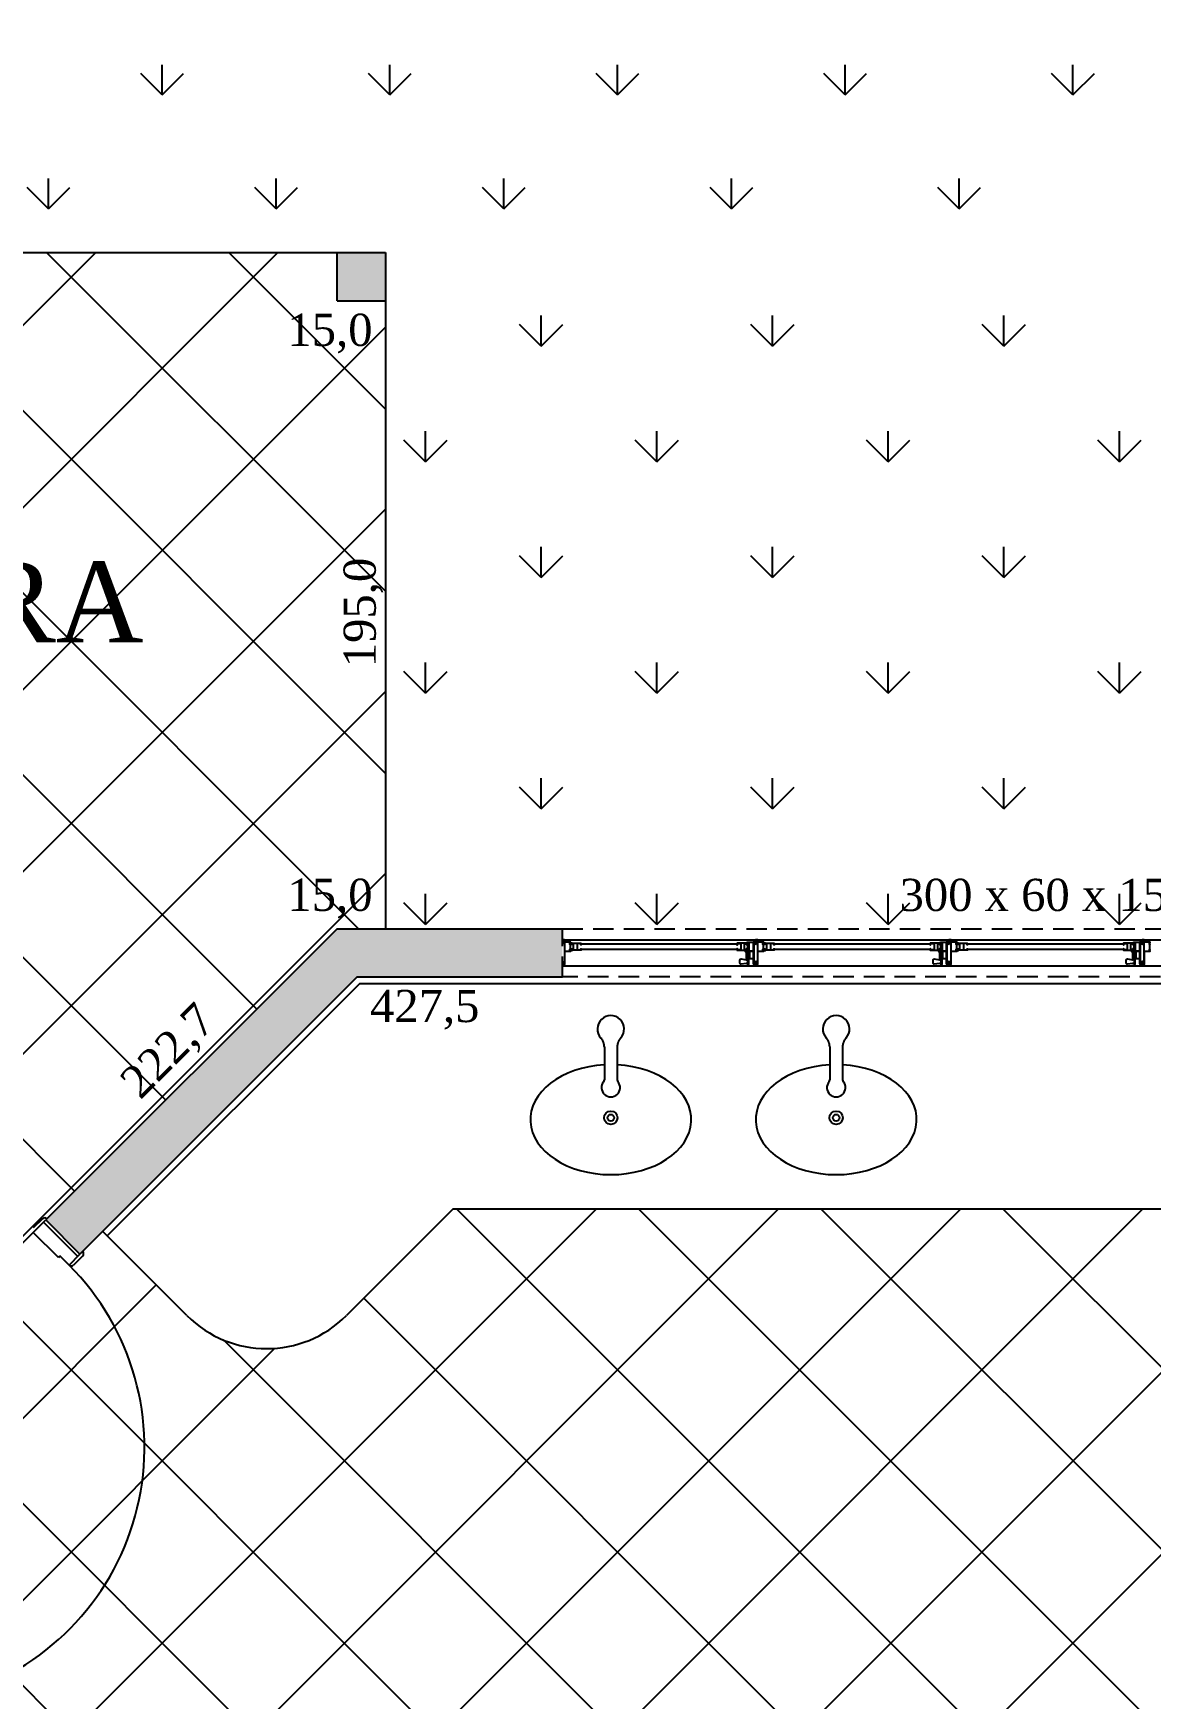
# Model space of a CAD drawing. Header units: millimetres. Extents: x 5728 to 12128, y -948 to 8052.
# Drawn here: x 7314 to 7661, y 3603 to 4120 of the extents above; entities that cross this region are included whole.
import ezdxf
from ezdxf.enums import TextEntityAlignment as Align

# ---------------------------------------------------------------- set-up
doc = ezdxf.new("R2010")
doc.units = ezdxf.units.MM
doc.header["$MEASUREMENT"] = 0
doc.linetypes.add('DASHED', pattern=[19.05, 12.7, -6.35])
for name, color, linetype in [('001 - 0.150 Color', 1, 'Continuous'), ('003 - 0.250 Color', 3, 'Continuous'), ('004 - 0.150 Color', 4, 'Continuous'), ('005 - 0.350 Color', 5, 'Continuous'), ('007 - 0.200', 7, 'Continuous'), ('253 - 0.150 Color', 253, 'Continuous')]:
    doc.layers.add(name, color=color, linetype=linetype)
doc.styles.add('style4', font='romantic.ttf')
pattern_1 = [(45, (0, 0), (-28.28421, 28.28421), []), (135, (0, 0), (-28.28421, -28.28421), [])]

msp = doc.modelspace()

# ---------------------------------------------------------------- hatches: boundary and pattern name
at = {"layer": '003 - 0.250 Color', "ltscale": 2.5}
h = msp.add_hatch(dxfattribs=at)
h.set_pattern_fill('GRASS', color=256, scale=50, style=0)
h.paths.add_polyline_path([(7350.84, 4190.05, -0.245564), (7190.73, 4384.9), (7190.73, 4052.28), (7333.25, 4052.28)])
h.paths.add_polyline_path([(7370.37, 4186.08, -0.100682), (7350.84, 4190.05), (7333.25, 4052.28), (7374.55, 4052.28)])
h.paths.add_polyline_path([(8051.1, 4186.08), (7370.37, 4186.08), (7374.55, 4052.28), (7423.23, 4052.28), (8051.1, 4052.28)])
h = msp.add_hatch(dxfattribs=at)
h.set_pattern_fill('GRASS', color=256, scale=2, style=0)
h.set_pattern_definition([(90, (0, 0), (-35.921, 35.921), [9.525, -62.317]), (45, (0, 0), (-35.92102, 35.92102), [9.525, -41.275]), (135, (0, 0), (-35.92102, -35.92102), [9.525, -41.275])])
h.paths.add_polyline_path([(8384.85, 4052.28), (7423.23, 4052.28), (7423.23, 3842.28), (7478.23, 3842.28), (7778.23, 3842.28), (7848.23, 3842.28), (7938.35, 3752.16, -0.414214), (7939.76, 3752.16), (7943.3, 3748.63), (7942.59, 3747.92), (7998.17, 3692.34, -0.414214), (7999.58, 3692.34), (8002.76, 3689.16), (8002.67, 3689.07, -0.267949), (8002.41, 3688.1), (8005.73, 3684.78), (8022.09, 3701.14), (8149.37, 3828.42), (8173.23, 3852.28), (8378.23, 3852.28), (8378.23, 3636.13), (8589.6, 3847.49)])
h.paths.add_polyline_path([(7581.26, 3845.27), (7675.21, 3845.27), (7675.21, 3860.85), (7581.26, 3860.85)], flags=24)
at = {"layer": '005 - 0.350 Color', "ltscale": 2.5}
for points in [[(7423.23, 4052.28), (7408.23, 4052.28), (7408.23, 4037.28), (7423.23, 4037.28)], [(7478.23, 3842.28), (7408.23, 3842.28), (7317.77, 3751.81), (7328.37, 3741.2), (7414.45, 3827.28), (7478.23, 3827.28), (7478.23, 3832.01, -0.003026), (7478.23, 3832.01)]]:
    msp.add_hatch(color=256, dxfattribs=at).paths.add_polyline_path(points)
at = {"layer": '253 - 0.150 Color', "ltscale": 2.5}
h = msp.add_hatch(dxfattribs=at)
h.set_pattern_fill('NET', color=256, scale=12.5984, angle=45, style=0)
h.set_pattern_definition(pattern_1)
h.paths.add_polyline_path([(7423.23, 4037.28), (7408.23, 4037.28), (7408.23, 4052.28), (7028.23, 4052.28), (7028.23, 4037.28), (6963.23, 4037.28), (6963.23, 3852.28), (7083.23, 3852.28), (7107.09, 3828.42), (7234.37, 3701.14), (7250.73, 3684.78), (7254.06, 3688.1, -0.414214), (7254.06, 3689.51), (7256.88, 3692.34, -0.414214), (7258.3, 3692.34), (7313.88, 3747.92, -0.414214), (7313.88, 3749.34), (7316.71, 3752.16, -0.414214), (7318.12, 3752.16), (7408.23, 3842.28), (7423.23, 3842.28)])
h.paths.add_polyline_path([(7260.37, 3902.2), (7275.87, 3902.2), (7275.87, 3920.95), (7260.37, 3920.95)], flags=24)
h.paths.add_polyline_path([(7106.7, 3878.8), (7268.64, 3878.8), (7268.64, 3915.15), (7106.7, 3915.15)], flags=24)
h.paths.add_polyline_path([(7022.61, 3916.82), (7352.73, 3916.82), (7352.73, 3964.14), (7022.61, 3964.14)], flags=24)
h.paths.add_polyline_path([(7088.85, 3974.36), (7286.49, 3974.36), (7286.49, 4012.63), (7088.85, 4012.63)], flags=24)
h.paths.add_polyline_path([(7348.63, 3783.6), (7376.45, 3811.42), (7363.6, 3824.27), (7335.78, 3796.45)], flags=24)
h.paths.add_polyline_path([(7157.26, 3779.15), (7185.11, 3751.3), (7198.05, 3764.24), (7170.2, 3792.09)], flags=24)
h.paths.add_polyline_path([(7390.27, 3842.91), (7422.31, 3842.91), (7422.31, 3861.35), (7390.27, 3861.35)], flags=24)
h.paths.add_polyline_path([(7425.12, 3921.12), (7425.12, 3960.55), (7406.68, 3960.55), (7406.68, 3921.12)], flags=9)
h.paths.add_polyline_path([(7187.9, 4033.13), (7227.24, 4033.13), (7227.24, 4051.32), (7187.9, 4051.32)], flags=24)
h.paths.add_polyline_path([(7390.27, 4018.09), (7422.31, 4018.09), (7422.31, 4036.53), (7390.27, 4036.53)], flags=24)
h.paths.add_polyline_path([(6964.2, 3852.95), (7003.55, 3852.95), (7003.55, 3871.14), (6964.2, 3871.14)], flags=24)
h.paths.add_polyline_path([(6982.42, 3996.92), (6982.42, 4036.35), (6963.98, 4036.35), (6963.98, 3996.92)], flags=24)
h.paths.add_polyline_path([(6995.27, 4018.09), (7027.31, 4018.09), (7027.31, 4036.53), (6995.27, 4036.53)], flags=24)
h = msp.add_hatch(dxfattribs=at)
h.set_pattern_fill('NET', color=256, scale=12.5984, angle=45, style=0)
h.set_pattern_definition(pattern_1)
h.paths.add_polyline_path([(7324.98, 3737.81), (7322.15, 3740.64), (7321.66, 3740.14), (7313.88, 3747.92), (7258.3, 3692.34), (7266.08, 3684.56), (7265.58, 3684.07), (7268.16, 3681.49, -0.09902), (7268.41, 3681.24), (7272.27, 3682.28), (7292.98, 3605, 0.560267)], flags=17)
h.paths.add_polyline_path([(7688.02, 3755.28), (7444.27, 3755.28), (7411.1, 3722.11, -0.414214), (7361.61, 3722.11), (7335.44, 3748.27), (7329.22, 3742.05, -0.414214), (7329.22, 3740.64), (7326.39, 3737.81, -0.414214), (7324.98, 3737.81, -0.560267), (7292.98, 3605), (7289.12, 3603.97), (7268.71, 3680.13), (7265.58, 3677, -0.414214), (7264.17, 3677), (7258.23, 3671.06), (7258.23, 3522.59), (7378.23, 3522.59), (7378.23, 3527.28, -0.414214), (7418.23, 3567.28), (7688.02, 3567.28)])
h.paths.add_polyline_path([(7302.27, 3634.07), (7287.55, 3689.02), (7272.73, 3685.05), (7287.46, 3630.1)], flags=24)

# ---------------------------------------------------------------- linework, layer by layer
at = {"layer": '001 - 0.150 Color'}
for p, q in [((7536.14, 3835.08), (7536.39, 3835.08)), ((7536.14, 3833.08), (7536.39, 3833.08)), ((7596.14, 3835.08), (7596.39, 3835.08)), ((7596.14, 3833.08), (7596.39, 3833.08)), ((7656.14, 3835.08), (7656.39, 3835.08)), ((7656.14, 3833.08), (7656.39, 3833.08)), ((7491.23, 3800.47), (7491.24, 3795.32)), ((7495.23, 3800.47), (7495.24, 3795.36)), ((7561.23, 3800.47), (7561.24, 3795.32)), ((7565.23, 3800.47), (7565.24, 3795.36)), ((7316.71, 3752.16), (7313.88, 3749.34)), ((7313.88, 3747.92), (7317.77, 3751.81)), ((7327.67, 3740.5), (7317.06, 3751.1)), ((7321.66, 3740.14), (7313.88, 3747.92)), ((7321.66, 3740.14), (7322.15, 3740.64)), ((7324.98, 3737.81), (7322.15, 3740.64)), ((7324.98, 3737.81), (7328.37, 3741.2)), ((7329.22, 3740.64), (7326.39, 3737.81))]:
    msp.add_line(p, q, dxfattribs=at)
at = {"layer": '001 - 0.150 Color', "ltscale": 2.5}
for p, q in [((7415.27, 3825.28), (7336.86, 3746.86)), ((7415.27, 3825.28), (7705.44, 3825.28)), ((7444.27, 3755.28), (7411.1, 3722.11)), ((7444.27, 3755.28), (7703.59, 3755.28)), ((7361.61, 3722.11), (7335.44, 3748.27))]:
    msp.add_line(p, q, dxfattribs=at)
at = {"layer": '001 - 0.150 Color', "linetype": 'DASHED', "ltscale": 0.5}
for p, q in [((7491.23, 3805.6), (7491.23, 3800.47)), ((7495.23, 3805.6), (7495.23, 3800.47)), ((7561.23, 3805.6), (7561.23, 3800.47)), ((7565.23, 3805.6), (7565.23, 3800.47))]:
    msp.add_line(p, q, dxfattribs=at)
at = {"layer": '001 - 0.150 Color', "linetype": 'Continuous'}
for points in [[(7478.23, 3838.78), (7538.23, 3838.78)], [(7538.23, 3838.78), (7598.23, 3838.78)], [(7598.23, 3838.78), (7658.23, 3838.78)], [(7658.23, 3838.78), (7718.23, 3838.78)], [(7537.51, 3832.88), (7536.39, 3832.88), (7536.39, 3835.28), (7537.51, 3835.28)], [(7597.51, 3832.88), (7596.39, 3832.88), (7596.39, 3835.28), (7597.51, 3835.28)], [(7657.51, 3832.88), (7656.39, 3832.88), (7656.39, 3835.28), (7657.51, 3835.28)], [(7478.23, 3832.01), (7478.23, 3830.78)], [(7478.23, 3830.78), (7538.23, 3830.78)], [(7538.23, 3832.01), (7538.23, 3830.78)], [(7538.23, 3832.01), (7538.23, 3830.78)], [(7538.23, 3830.78), (7598.23, 3830.78)], [(7598.23, 3832.01), (7598.23, 3830.78)], [(7598.23, 3832.01), (7598.23, 3830.78)], [(7598.23, 3830.78), (7658.23, 3830.78)], [(7658.23, 3832.01), (7658.23, 3830.78)], [(7658.23, 3830.78), (7718.23, 3830.78)]]:
    msp.add_lwpolyline(points, dxfattribs=at)
for points in [[(7478.23, 3838.78), (7478.23, 3837.55, 0.414214), (7478.28, 3837.5), (7478.31, 3837.5, 0.414214), (7478.36, 3837.55), (7478.36, 3837.97, -0.419305), (7478.41, 3838.02), (7478.83, 3838.02), (7478.83, 3831.54), (7478.41, 3831.54, -0.414214), (7478.36, 3831.59), (7478.36, 3832.01, 0.414208), (7478.31, 3832.06), (7478.28, 3832.06, 0.415987), (7478.23, 3832.01)], [(7478.23, 3830.78), (7478.9, 3830.78, 0.414184), (7478.95, 3830.83), (7478.95, 3830.91), (7478.87, 3830.96), (7478.82, 3830.91), (7478.41, 3830.91, -0.410537), (7478.36, 3830.96), (7478.36, 3831.36, -0.41419), (7478.41, 3831.41), (7478.82, 3831.41), (7478.87, 3831.36), (7478.95, 3831.41), (7478.95, 3835.28), (7480.75, 3835.28, 0.414214), (7480.8, 3835.33), (7480.8, 3835.4), (7480.7, 3835.4), (7480.7, 3835.46, 0.414104), (7480.65, 3835.51), (7480.6, 3835.51), (7480.6, 3835.4), (7480.5, 3835.4), (7480.5, 3835.93), (7480.6, 3835.93), (7480.6, 3835.82), (7480.65, 3835.82, 0.414321), (7480.7, 3835.87), (7480.7, 3837.47, 0.414321), (7480.65, 3837.52), (7480.6, 3837.52), (7480.6, 3837.41), (7480.5, 3837.41), (7480.5, 3837.95), (7480.6, 3837.95), (7480.6, 3837.83), (7480.65, 3837.83, 0.414104), (7480.7, 3837.88), (7480.7, 3837.95), (7480.8, 3837.95), (7480.8, 3838.02, 0.414214), (7480.75, 3838.07), (7478.95, 3838.07), (7478.95, 3838.15), (7478.87, 3838.2), (7478.82, 3838.15), (7478.41, 3838.15, -0.417886), (7478.36, 3838.2), (7478.36, 3838.6, -0.417931), (7478.41, 3838.65), (7478.82, 3838.65), (7478.87, 3838.6), (7478.95, 3838.65), (7478.95, 3838.73, 0.414142), (7478.9, 3838.78), (7478.23, 3838.78)], [(7537.51, 3835.28), (7535.71, 3835.28, -0.414214), (7535.66, 3835.33), (7535.66, 3835.4), (7535.76, 3835.4), (7535.76, 3835.46, -0.414104), (7535.81, 3835.51), (7535.86, 3835.51), (7535.86, 3835.4), (7535.96, 3835.4), (7535.96, 3835.93), (7535.86, 3835.93), (7535.86, 3835.82), (7535.81, 3835.82, -0.414321), (7535.76, 3835.87), (7535.76, 3837.47, -0.414321), (7535.81, 3837.52), (7535.86, 3837.52), (7535.86, 3837.41), (7535.96, 3837.41), (7535.96, 3837.95), (7535.86, 3837.95), (7535.86, 3837.83), (7535.81, 3837.83, -0.414104), (7535.76, 3837.88), (7535.76, 3837.95), (7535.66, 3837.95), (7535.66, 3838.02, -0.414214), (7535.71, 3838.07), (7537.51, 3838.07), (7537.51, 3838.15), (7537.6, 3838.2), (7537.65, 3838.15), (7538.05, 3838.15, 0.417886), (7538.1, 3838.2), (7538.1, 3838.6, 0.417931), (7538.05, 3838.65), (7537.65, 3838.65), (7537.6, 3838.6), (7537.51, 3838.65), (7537.51, 3838.73, -0.414142), (7537.56, 3838.78), (7538.23, 3838.78)], [(7538.23, 3838.78), (7538.23, 3837.55, -0.414214), (7538.18, 3837.5), (7538.15, 3837.5, -0.414214), (7538.1, 3837.55), (7538.1, 3837.97, 0.419305), (7538.05, 3838.02), (7537.63, 3838.02)], [(7538.23, 3830.78), (7538.9, 3830.78, 0.414184), (7538.95, 3830.83), (7538.95, 3830.91), (7538.87, 3830.96), (7538.82, 3830.91), (7538.41, 3830.91, -0.410537), (7538.36, 3830.96), (7538.36, 3831.36, -0.41419), (7538.41, 3831.41), (7538.82, 3831.41), (7538.87, 3831.36), (7538.95, 3831.41), (7538.95, 3835.28), (7540.75, 3835.28, 0.414214), (7540.8, 3835.33), (7540.8, 3835.4), (7540.7, 3835.4), (7540.7, 3835.46, 0.414104), (7540.65, 3835.51), (7540.6, 3835.51), (7540.6, 3835.4), (7540.5, 3835.4), (7540.5, 3835.93), (7540.6, 3835.93), (7540.6, 3835.82), (7540.65, 3835.82, 0.414321), (7540.7, 3835.87), (7540.7, 3837.47, 0.414321), (7540.65, 3837.52), (7540.6, 3837.52), (7540.6, 3837.41), (7540.5, 3837.41), (7540.5, 3837.95), (7540.6, 3837.95), (7540.6, 3837.83), (7540.65, 3837.83, 0.414104), (7540.7, 3837.88), (7540.7, 3837.95), (7540.8, 3837.95), (7540.8, 3838.02, 0.414214), (7540.75, 3838.07), (7538.95, 3838.07), (7538.95, 3838.15), (7538.87, 3838.2), (7538.82, 3838.15), (7538.41, 3838.15, -0.417886), (7538.36, 3838.2), (7538.36, 3838.6, -0.417931), (7538.41, 3838.65), (7538.82, 3838.65), (7538.87, 3838.6), (7538.95, 3838.65), (7538.95, 3838.73, 0.414142), (7538.9, 3838.78), (7538.23, 3838.78)], [(7538.23, 3838.78), (7538.23, 3837.55, 0.414214), (7538.28, 3837.5), (7538.31, 3837.5, 0.414214), (7538.36, 3837.55), (7538.36, 3837.97, -0.419305), (7538.41, 3838.02), (7538.83, 3838.02), (7538.83, 3831.54), (7538.41, 3831.54, -0.414214), (7538.36, 3831.59), (7538.36, 3832.01, 0.414208), (7538.31, 3832.06), (7538.28, 3832.06, 0.415987), (7538.23, 3832.01)], [(7597.51, 3835.28), (7595.71, 3835.28, -0.414214), (7595.66, 3835.33), (7595.66, 3835.4), (7595.76, 3835.4), (7595.76, 3835.46, -0.414104), (7595.81, 3835.51), (7595.86, 3835.51), (7595.86, 3835.4), (7595.96, 3835.4), (7595.96, 3835.93), (7595.86, 3835.93), (7595.86, 3835.82), (7595.81, 3835.82, -0.414321), (7595.76, 3835.87), (7595.76, 3837.47, -0.414321), (7595.81, 3837.52), (7595.86, 3837.52), (7595.86, 3837.41), (7595.96, 3837.41), (7595.96, 3837.95), (7595.86, 3837.95), (7595.86, 3837.83), (7595.81, 3837.83, -0.414104), (7595.76, 3837.88), (7595.76, 3837.95), (7595.66, 3837.95), (7595.66, 3838.02, -0.414214), (7595.71, 3838.07), (7597.51, 3838.07), (7597.51, 3838.15), (7597.6, 3838.2), (7597.65, 3838.15), (7598.05, 3838.15, 0.417886), (7598.1, 3838.2), (7598.1, 3838.6, 0.417931), (7598.05, 3838.65), (7597.65, 3838.65), (7597.6, 3838.6), (7597.51, 3838.65), (7597.51, 3838.73, -0.414142), (7597.56, 3838.78), (7598.23, 3838.78)], [(7598.23, 3838.78), (7598.23, 3837.55, -0.414214), (7598.18, 3837.5), (7598.15, 3837.5, -0.414214), (7598.1, 3837.55), (7598.1, 3837.97, 0.419305), (7598.05, 3838.02), (7597.63, 3838.02)], [(7598.23, 3830.78), (7598.9, 3830.78, 0.414184), (7598.95, 3830.83), (7598.95, 3830.91), (7598.87, 3830.96), (7598.82, 3830.91), (7598.41, 3830.91, -0.410537), (7598.36, 3830.96), (7598.36, 3831.36, -0.41419), (7598.41, 3831.41), (7598.82, 3831.41), (7598.87, 3831.36), (7598.95, 3831.41), (7598.95, 3835.28), (7600.75, 3835.28, 0.414214), (7600.8, 3835.33), (7600.8, 3835.4), (7600.7, 3835.4), (7600.7, 3835.46, 0.414104), (7600.65, 3835.51), (7600.6, 3835.51), (7600.6, 3835.4), (7600.5, 3835.4), (7600.5, 3835.93), (7600.6, 3835.93), (7600.6, 3835.82), (7600.65, 3835.82, 0.414321), (7600.7, 3835.87), (7600.7, 3837.47, 0.414321), (7600.65, 3837.52), (7600.6, 3837.52), (7600.6, 3837.41), (7600.5, 3837.41), (7600.5, 3837.95), (7600.6, 3837.95), (7600.6, 3837.83), (7600.65, 3837.83, 0.414104), (7600.7, 3837.88), (7600.7, 3837.95), (7600.8, 3837.95), (7600.8, 3838.02, 0.414214), (7600.75, 3838.07), (7598.95, 3838.07), (7598.95, 3838.15), (7598.87, 3838.2), (7598.82, 3838.15), (7598.41, 3838.15, -0.417886), (7598.36, 3838.2), (7598.36, 3838.6, -0.417931), (7598.41, 3838.65), (7598.82, 3838.65), (7598.87, 3838.6), (7598.95, 3838.65), (7598.95, 3838.73, 0.414142), (7598.9, 3838.78), (7598.23, 3838.78)], [(7598.23, 3838.78), (7598.23, 3837.55, 0.414214), (7598.28, 3837.5), (7598.31, 3837.5, 0.414214), (7598.36, 3837.55), (7598.36, 3837.97, -0.419305), (7598.41, 3838.02), (7598.83, 3838.02), (7598.83, 3831.54), (7598.41, 3831.54, -0.414214), (7598.36, 3831.59), (7598.36, 3832.01, 0.414208), (7598.31, 3832.06), (7598.28, 3832.06, 0.415987), (7598.23, 3832.01)], [(7657.51, 3835.28), (7655.71, 3835.28, -0.414214), (7655.66, 3835.33), (7655.66, 3835.4), (7655.76, 3835.4), (7655.76, 3835.46, -0.414104), (7655.81, 3835.51), (7655.86, 3835.51), (7655.86, 3835.4), (7655.96, 3835.4), (7655.96, 3835.93), (7655.86, 3835.93), (7655.86, 3835.82), (7655.81, 3835.82, -0.414321), (7655.76, 3835.87), (7655.76, 3837.47, -0.414321), (7655.81, 3837.52), (7655.86, 3837.52), (7655.86, 3837.41), (7655.96, 3837.41), (7655.96, 3837.95), (7655.86, 3837.95), (7655.86, 3837.83), (7655.81, 3837.83, -0.414104), (7655.76, 3837.88), (7655.76, 3837.95), (7655.66, 3837.95), (7655.66, 3838.02, -0.414214), (7655.71, 3838.07), (7657.51, 3838.07), (7657.51, 3838.15), (7657.6, 3838.2), (7657.65, 3838.15), (7658.05, 3838.15, 0.417886), (7658.1, 3838.2), (7658.1, 3838.6, 0.417931), (7658.05, 3838.65), (7657.65, 3838.65), (7657.6, 3838.6), (7657.51, 3838.65), (7657.51, 3838.73, -0.414142), (7657.56, 3838.78), (7658.23, 3838.78)], [(7658.23, 3838.78), (7658.23, 3837.55, -0.414214), (7658.18, 3837.5), (7658.15, 3837.5, -0.414214), (7658.1, 3837.55), (7658.1, 3837.97, 0.419305), (7658.05, 3838.02), (7657.63, 3838.02)], [(7658.23, 3830.78), (7658.9, 3830.78, 0.414184), (7658.95, 3830.83), (7658.95, 3830.91), (7658.87, 3830.96), (7658.82, 3830.91), (7658.41, 3830.91, -0.410537), (7658.36, 3830.96), (7658.36, 3831.36, -0.41419), (7658.41, 3831.41), (7658.82, 3831.41), (7658.87, 3831.36), (7658.95, 3831.41), (7658.95, 3835.28), (7660.75, 3835.28, 0.414214), (7660.8, 3835.33), (7660.8, 3835.4), (7660.7, 3835.4), (7660.7, 3835.46, 0.414104), (7660.65, 3835.51), (7660.6, 3835.51), (7660.6, 3835.4), (7660.5, 3835.4), (7660.5, 3835.93), (7660.6, 3835.93), (7660.6, 3835.82), (7660.65, 3835.82, 0.414321), (7660.7, 3835.87), (7660.7, 3837.47, 0.414321), (7660.65, 3837.52), (7660.6, 3837.52), (7660.6, 3837.41), (7660.5, 3837.41), (7660.5, 3837.95), (7660.6, 3837.95), (7660.6, 3837.83), (7660.65, 3837.83, 0.414104), (7660.7, 3837.88), (7660.7, 3837.95), (7660.8, 3837.95), (7660.8, 3838.02, 0.414214), (7660.75, 3838.07), (7658.95, 3838.07), (7658.95, 3838.15), (7658.87, 3838.2), (7658.82, 3838.15), (7658.41, 3838.15, -0.417886), (7658.36, 3838.2), (7658.36, 3838.6, -0.417931), (7658.41, 3838.65), (7658.82, 3838.65), (7658.87, 3838.6), (7658.95, 3838.65), (7658.95, 3838.73, 0.414142), (7658.9, 3838.78), (7658.23, 3838.78)], [(7658.23, 3838.78), (7658.23, 3837.55, 0.414214), (7658.28, 3837.5), (7658.31, 3837.5, 0.414214), (7658.36, 3837.55), (7658.36, 3837.97, -0.419305), (7658.41, 3838.02), (7658.83, 3838.02), (7658.83, 3831.54), (7658.41, 3831.54, -0.414214), (7658.36, 3831.59), (7658.36, 3832.01, 0.414208), (7658.31, 3832.06), (7658.28, 3832.06, 0.415987), (7658.23, 3832.01)], [(7538.23, 3830.78), (7537.56, 3830.78, -0.414184), (7537.51, 3830.83), (7537.51, 3830.91), (7537.6, 3830.96), (7537.65, 3830.91), (7538.05, 3830.91, 0.410537), (7538.1, 3830.96), (7538.1, 3831.36, 0.41419), (7538.05, 3831.41), (7537.65, 3831.41), (7537.6, 3831.36), (7537.51, 3831.41), (7537.51, 3835.28)], [(7537.63, 3838.02), (7537.63, 3831.54), (7538.05, 3831.54, 0.414214), (7538.1, 3831.59), (7538.1, 3832.01, -0.414208), (7538.15, 3832.06), (7538.18, 3832.06, -0.415987), (7538.23, 3832.01)], [(7598.23, 3830.78), (7597.56, 3830.78, -0.414184), (7597.51, 3830.83), (7597.51, 3830.91), (7597.6, 3830.96), (7597.65, 3830.91), (7598.05, 3830.91, 0.410537), (7598.1, 3830.96), (7598.1, 3831.36, 0.41419), (7598.05, 3831.41), (7597.65, 3831.41), (7597.6, 3831.36), (7597.51, 3831.41), (7597.51, 3835.28)], [(7597.63, 3838.02), (7597.63, 3831.54), (7598.05, 3831.54, 0.414214), (7598.1, 3831.59), (7598.1, 3832.01, -0.414208), (7598.15, 3832.06), (7598.18, 3832.06, -0.415987), (7598.23, 3832.01)], [(7658.23, 3830.78), (7657.56, 3830.78, -0.414184), (7657.51, 3830.83), (7657.51, 3830.91), (7657.6, 3830.96), (7657.65, 3830.91), (7658.05, 3830.91, 0.410537), (7658.1, 3830.96), (7658.1, 3831.36, 0.41419), (7658.05, 3831.41), (7657.65, 3831.41), (7657.6, 3831.36), (7657.51, 3831.41), (7657.51, 3835.28)], [(7657.63, 3838.02), (7657.63, 3831.54), (7658.05, 3831.54, 0.414214), (7658.1, 3831.59), (7658.1, 3832.01, -0.414208), (7658.15, 3832.06), (7658.18, 3832.06, -0.415987), (7658.23, 3832.01)]]:
    msp.add_lwpolyline(points, format="xyb", dxfattribs=at)
at = {"layer": '001 - 0.150 Color'}
for points in [[(7483.91, 3835.68), (7483.91, 3836.07), (7484.03, 3836.07), (7484.03, 3835.66, -0.411853), (7483.93, 3835.56), (7481.13, 3835.56), (7481.13, 3835.42), (7481.08, 3835.42, -0.414136), (7481.03, 3835.47), (7481.03, 3835.97, -0.414214), (7481.08, 3836.02), (7481.1, 3836.02, -0.414214), (7481.15, 3835.97), (7481.15, 3835.68), (7481.66, 3835.68), (7481.66, 3837.66), (7481.15, 3837.66), (7481.15, 3837.37, -0.414214), (7481.1, 3837.32), (7481.08, 3837.32, -0.414214), (7481.03, 3837.37), (7481.03, 3837.87, -0.414205), (7481.08, 3837.92), (7481.13, 3837.92), (7481.13, 3837.78), (7483.93, 3837.78, -0.419094), (7484.03, 3837.68), (7484.03, 3837.27), (7483.91, 3837.27), (7483.91, 3837.66), (7482.83, 3837.66), (7482.83, 3835.68)], [(7532.55, 3835.68), (7532.55, 3836.07), (7532.43, 3836.07), (7532.43, 3835.66, 0.411853), (7532.53, 3835.56), (7535.33, 3835.56), (7535.33, 3835.42), (7535.38, 3835.42, 0.414136), (7535.43, 3835.47), (7535.43, 3835.97, 0.414214), (7535.38, 3836.02), (7535.36, 3836.02, 0.414214), (7535.31, 3835.97), (7535.31, 3835.68), (7534.8, 3835.68), (7534.8, 3837.66), (7535.31, 3837.66), (7535.31, 3837.37, 0.414214), (7535.36, 3837.32), (7535.38, 3837.32, 0.414214), (7535.43, 3837.37), (7535.43, 3837.87, 0.414205), (7535.38, 3837.92), (7535.33, 3837.92), (7535.33, 3837.78), (7532.53, 3837.78, 0.419094), (7532.43, 3837.68), (7532.43, 3837.27), (7532.55, 3837.27), (7532.55, 3837.66), (7533.63, 3837.66), (7533.63, 3835.68)], [(7543.91, 3835.68), (7543.91, 3836.07), (7544.03, 3836.07), (7544.03, 3835.66, -0.411853), (7543.93, 3835.56), (7541.13, 3835.56), (7541.13, 3835.42), (7541.08, 3835.42, -0.414136), (7541.03, 3835.47), (7541.03, 3835.97, -0.414214), (7541.08, 3836.02), (7541.1, 3836.02, -0.414214), (7541.15, 3835.97), (7541.15, 3835.68), (7541.66, 3835.68), (7541.66, 3837.66), (7541.15, 3837.66), (7541.15, 3837.37, -0.414214), (7541.1, 3837.32), (7541.08, 3837.32, -0.414214), (7541.03, 3837.37), (7541.03, 3837.87, -0.414205), (7541.08, 3837.92), (7541.13, 3837.92), (7541.13, 3837.78), (7543.93, 3837.78, -0.419094), (7544.03, 3837.68), (7544.03, 3837.27), (7543.91, 3837.27), (7543.91, 3837.66), (7542.83, 3837.66), (7542.83, 3835.68)], [(7592.55, 3835.68), (7592.55, 3836.07), (7592.43, 3836.07), (7592.43, 3835.66, 0.411853), (7592.53, 3835.56), (7595.33, 3835.56), (7595.33, 3835.42), (7595.38, 3835.42, 0.414136), (7595.43, 3835.47), (7595.43, 3835.97, 0.414214), (7595.38, 3836.02), (7595.36, 3836.02, 0.414214), (7595.31, 3835.97), (7595.31, 3835.68), (7594.8, 3835.68), (7594.8, 3837.66), (7595.31, 3837.66), (7595.31, 3837.37, 0.414214), (7595.36, 3837.32), (7595.38, 3837.32, 0.414214), (7595.43, 3837.37), (7595.43, 3837.87, 0.414205), (7595.38, 3837.92), (7595.33, 3837.92), (7595.33, 3837.78), (7592.53, 3837.78, 0.419094), (7592.43, 3837.68), (7592.43, 3837.27), (7592.55, 3837.27), (7592.55, 3837.66), (7593.63, 3837.66), (7593.63, 3835.68)], [(7603.91, 3835.68), (7603.91, 3836.07), (7604.03, 3836.07), (7604.03, 3835.66, -0.411853), (7603.93, 3835.56), (7601.13, 3835.56), (7601.13, 3835.42), (7601.08, 3835.42, -0.414136), (7601.03, 3835.47), (7601.03, 3835.97, -0.414214), (7601.08, 3836.02), (7601.1, 3836.02, -0.414214), (7601.15, 3835.97), (7601.15, 3835.68), (7601.66, 3835.68), (7601.66, 3837.66), (7601.15, 3837.66), (7601.15, 3837.37, -0.414214), (7601.1, 3837.32), (7601.08, 3837.32, -0.414214), (7601.03, 3837.37), (7601.03, 3837.87, -0.414205), (7601.08, 3837.92), (7601.13, 3837.92), (7601.13, 3837.78), (7603.93, 3837.78, -0.419094), (7604.03, 3837.68), (7604.03, 3837.27), (7603.91, 3837.27), (7603.91, 3837.66), (7602.83, 3837.66), (7602.83, 3835.68)], [(7652.55, 3835.68), (7652.55, 3836.07), (7652.43, 3836.07), (7652.43, 3835.66, 0.411853), (7652.53, 3835.56), (7655.33, 3835.56), (7655.33, 3835.42), (7655.38, 3835.42, 0.414136), (7655.43, 3835.47), (7655.43, 3835.97, 0.414214), (7655.38, 3836.02), (7655.36, 3836.02, 0.414214), (7655.31, 3835.97), (7655.31, 3835.68), (7654.8, 3835.68), (7654.8, 3837.66), (7655.31, 3837.66), (7655.31, 3837.37, 0.414214), (7655.36, 3837.32), (7655.38, 3837.32, 0.414214), (7655.43, 3837.37), (7655.43, 3837.87, 0.414205), (7655.38, 3837.92), (7655.33, 3837.92), (7655.33, 3837.78), (7652.53, 3837.78, 0.419094), (7652.43, 3837.68), (7652.43, 3837.27), (7652.55, 3837.27), (7652.55, 3837.66), (7653.63, 3837.66), (7653.63, 3835.68)]]:
    msp.add_lwpolyline(points, format="xyb", close=True, dxfattribs=at)
for points in [[(7534.94, 3835.56), (7534.94, 3835.29, 0.339454), (7535.09, 3835.1), (7535.31, 3835.04), (7535.31, 3832.9), (7535.68, 3832.9), (7535.68, 3835.17, 0.339454), (7535.53, 3835.37), (7535.31, 3835.43), (7535.31, 3835.56)], [(7594.94, 3835.56), (7594.94, 3835.29, 0.339454), (7595.09, 3835.1), (7595.31, 3835.04), (7595.31, 3832.9), (7595.68, 3832.9), (7595.68, 3835.17, 0.339454), (7595.53, 3835.37), (7595.31, 3835.43), (7595.31, 3835.56)], [(7654.94, 3835.56), (7654.94, 3835.29, 0.339454), (7655.09, 3835.1), (7655.31, 3835.04), (7655.31, 3832.9), (7655.68, 3832.9), (7655.68, 3835.17, 0.339454), (7655.53, 3835.37), (7655.31, 3835.43), (7655.31, 3835.56)], [(7535.54, 3831.29, 0.453094), (7535.31, 3831.49), (7533.68, 3831.27, -0.453094), (7533.34, 3831.57), (7533.34, 3832.57, -0.453094), (7533.68, 3832.87), (7535.31, 3832.65, 0.453094), (7535.54, 3832.85)], [(7595.54, 3831.29, 0.453094), (7595.31, 3831.49), (7593.68, 3831.27, -0.453094), (7593.34, 3831.57), (7593.34, 3832.57, -0.453094), (7593.68, 3832.87), (7595.31, 3832.65, 0.453094), (7595.54, 3832.85)], [(7655.54, 3831.29, 0.453094), (7655.31, 3831.49), (7653.68, 3831.27, -0.453094), (7653.34, 3831.57), (7653.34, 3832.57, -0.453094), (7653.68, 3832.87), (7655.31, 3832.65, 0.453094), (7655.54, 3832.85)]]:
    msp.add_lwpolyline(points, format="xyb", dxfattribs=at)
for points in [[(7535.74, 3835.08), (7535.74, 3831.29), (7536.14, 3831.29), (7536.14, 3835.08)], [(7595.74, 3835.08), (7595.74, 3831.29), (7596.14, 3831.29), (7596.14, 3835.08)], [(7655.74, 3835.08), (7655.74, 3831.29), (7656.14, 3831.29), (7656.14, 3835.08)]]:
    msp.add_lwpolyline(points, close=True, dxfattribs=at)
for points in [[(7536.14, 3833.48), (7535.74, 3833.48)], [(7596.14, 3833.48), (7595.74, 3833.48)], [(7656.14, 3833.48), (7655.74, 3833.48)], [(7535.54, 3832.85), (7535.74, 3832.85)], [(7535.54, 3831.29), (7535.74, 3831.29)], [(7595.54, 3832.85), (7595.74, 3832.85)], [(7595.54, 3831.29), (7595.74, 3831.29)], [(7655.54, 3832.85), (7655.74, 3832.85)], [(7655.54, 3831.29), (7655.74, 3831.29)]]:
    msp.add_lwpolyline(points, dxfattribs=at)
at = {"layer": '001 - 0.150 Color', "linetype": 'Continuous'}
for points in [[(7536.11, 3837.95), (7536.11, 3835.4), (7537.51, 3835.4), (7537.51, 3837.95)], [(7596.11, 3837.95), (7596.11, 3835.4), (7597.51, 3835.4), (7597.51, 3837.95)], [(7656.11, 3837.95), (7656.11, 3835.4), (7657.51, 3835.4), (7657.51, 3837.95)]]:
    msp.add_lwpolyline(points, close=True, dxfattribs=at)
at = {"layer": '001 - 0.150 Color'}
for centre, radius in [((7493.23, 3783.57), 2.08), ((7493.23, 3783.57), 1.04), ((7563.23, 3783.57), 2.08), ((7563.23, 3783.57), 1.04)]:
    msp.add_circle(centre, radius, dxfattribs=at)
at = {"layer": '001 - 0.150 Color', "ltscale": 0.5}
for centre in [(7493.23, 3811.12), (7563.23, 3811.12)]:
    msp.add_arc(centre, 4.16, 317.3726, 222.6389, dxfattribs=at)
at = {"layer": '001 - 0.150 Color', "linetype": 'DASHED', "ltscale": 0.5}
for centre, start, end in [((7487.23, 3805.6), 0.0057, 42.6389), ((7499.23, 3805.6), 137.3726, 180.0057), ((7557.23, 3805.6), 0.0057, 42.6389), ((7569.23, 3805.6), 137.3726, 180.0057)]:
    msp.add_arc(centre, 4, start, end, dxfattribs=at)
at = {"layer": '001 - 0.150 Color'}
for centre, radius, start, end in [((7493.24, 3792.9), 2.88, 140.6355, 39.376), ((7490.24, 3795.36), 1, 320.6355, 0.0057), ((7496.24, 3795.36), 1, 180.0057, 219.376), ((7563.24, 3792.9), 2.88, 140.6355, 39.376), ((7560.24, 3795.36), 1, 320.6355, 0.0057), ((7566.24, 3795.36), 1, 180.0057, 219.376), ((7317.41, 3751.46), 1, 45, 135), ((7328.51, 3741.34), 1, 315, 45), ((7325.69, 3738.52), 1, 225, 315)]:
    msp.add_arc(centre, radius, start, end, dxfattribs=at)
at = {"layer": '001 - 0.150 Color', "ltscale": 2.5}
msp.add_arc((7386.36, 3746.86), 35, 225, 315, dxfattribs=at)
for centre in [(7493.24, 3782.98), (7563.24, 3782.98)]:
    msp.add_ellipse(centre, major_axis=(25, 0.01), ratio=0.68359, start_param=1.650772, end_param=7.773773, dxfattribs=at)
at = {"layer": '004 - 0.150 Color'}
for p, q in [((7532.43, 3837.52), (7484.03, 3837.52)), ((7532.43, 3835.82), (7484.03, 3835.82)), ((7592.43, 3837.52), (7544.03, 3837.52)), ((7592.43, 3835.82), (7544.03, 3835.82)), ((7652.43, 3837.52), (7604.03, 3837.52)), ((7652.43, 3835.82), (7604.03, 3835.82))]:
    msp.add_line(p, q, dxfattribs=at)
at = {"layer": '004 - 0.150 Color', "ltscale": 2.5}
msp.add_arc((7268.32, 3681.2), 80.09, 287.9321, 44.974, dxfattribs=at)
at = {"layer": '005 - 0.350 Color', "ltscale": 2.5}
for p, q in [((6878.23, 4052.28), (7423.23, 4052.28)), ((7408.23, 4037.28), (7408.23, 4052.28)), ((7423.23, 4052.28), (7423.23, 3842.28)), ((7408.23, 4037.28), (7423.23, 4037.28)), ((7408.23, 3842.28), (7317.77, 3751.81)), ((7408.23, 3842.28), (7478.23, 3842.28)), ((7414.45, 3827.28), (7328.37, 3741.2)), ((7414.45, 3827.28), (7478.23, 3827.28))]:
    msp.add_line(p, q, dxfattribs=at)
at = {"layer": '005 - 0.350 Color', "linetype": 'DASHED', "ltscale": 0.5}
for p, q in [((7478.23, 3842.28), (7778.23, 3842.28)), ((7478.23, 3827.28), (7478.23, 3842.28)), ((7778.23, 3827.28), (7478.23, 3827.28))]:
    msp.add_line(p, q, dxfattribs=at)
at = {"layer": '005 - 0.350 Color'}
msp.add_line((7317.77, 3751.81), (7328.37, 3741.2), dxfattribs=at)
at = {"layer": '007 - 0.200', "ltscale": 2.5}
msp.add_line((7258.3, 3692.34), (7313.88, 3747.92), dxfattribs=at)

# ---------------------------------------------------------------- texts
at = {"layer": '007 - 0.200', "ltscale": 2.5, "style": 'style4'}
msp.add_text('15,0', height=10, dxfattribs=at).set_placement((7419.23, 4033.28), align=Align.TOP_RIGHT)
msp.add_text('CHURRASQUEIRA', height=25, dxfattribs=at).set_placement((7187.67, 3956.25), align=Align.TOP_CENTER)
msp.add_text('195,0', height=10, rotation=90, dxfattribs=at).set_placement((7423.23, 3957.48), align=Align.BOTTOM_RIGHT)
msp.add_text('15,0', height=10, dxfattribs=at).set_placement((7419.23, 3844.8), align=Align.BOTTOM_RIGHT)
msp.add_text('300 x 60 x 150', height=10, dxfattribs=at).set_placement((7628.23, 3844.78), align=Align.BOTTOM_CENTER)
msp.add_text('427,5', height=10, rotation=360, dxfattribs=at).set_placement((7418.45, 3823.28), align=Align.TOP_LEFT)
msp.add_text('222,7', height=10, rotation=45, dxfattribs=at).set_placement((7361.23, 3798.81), align=Align.BOTTOM_CENTER)

doc.saveas('drawing.dxf')
